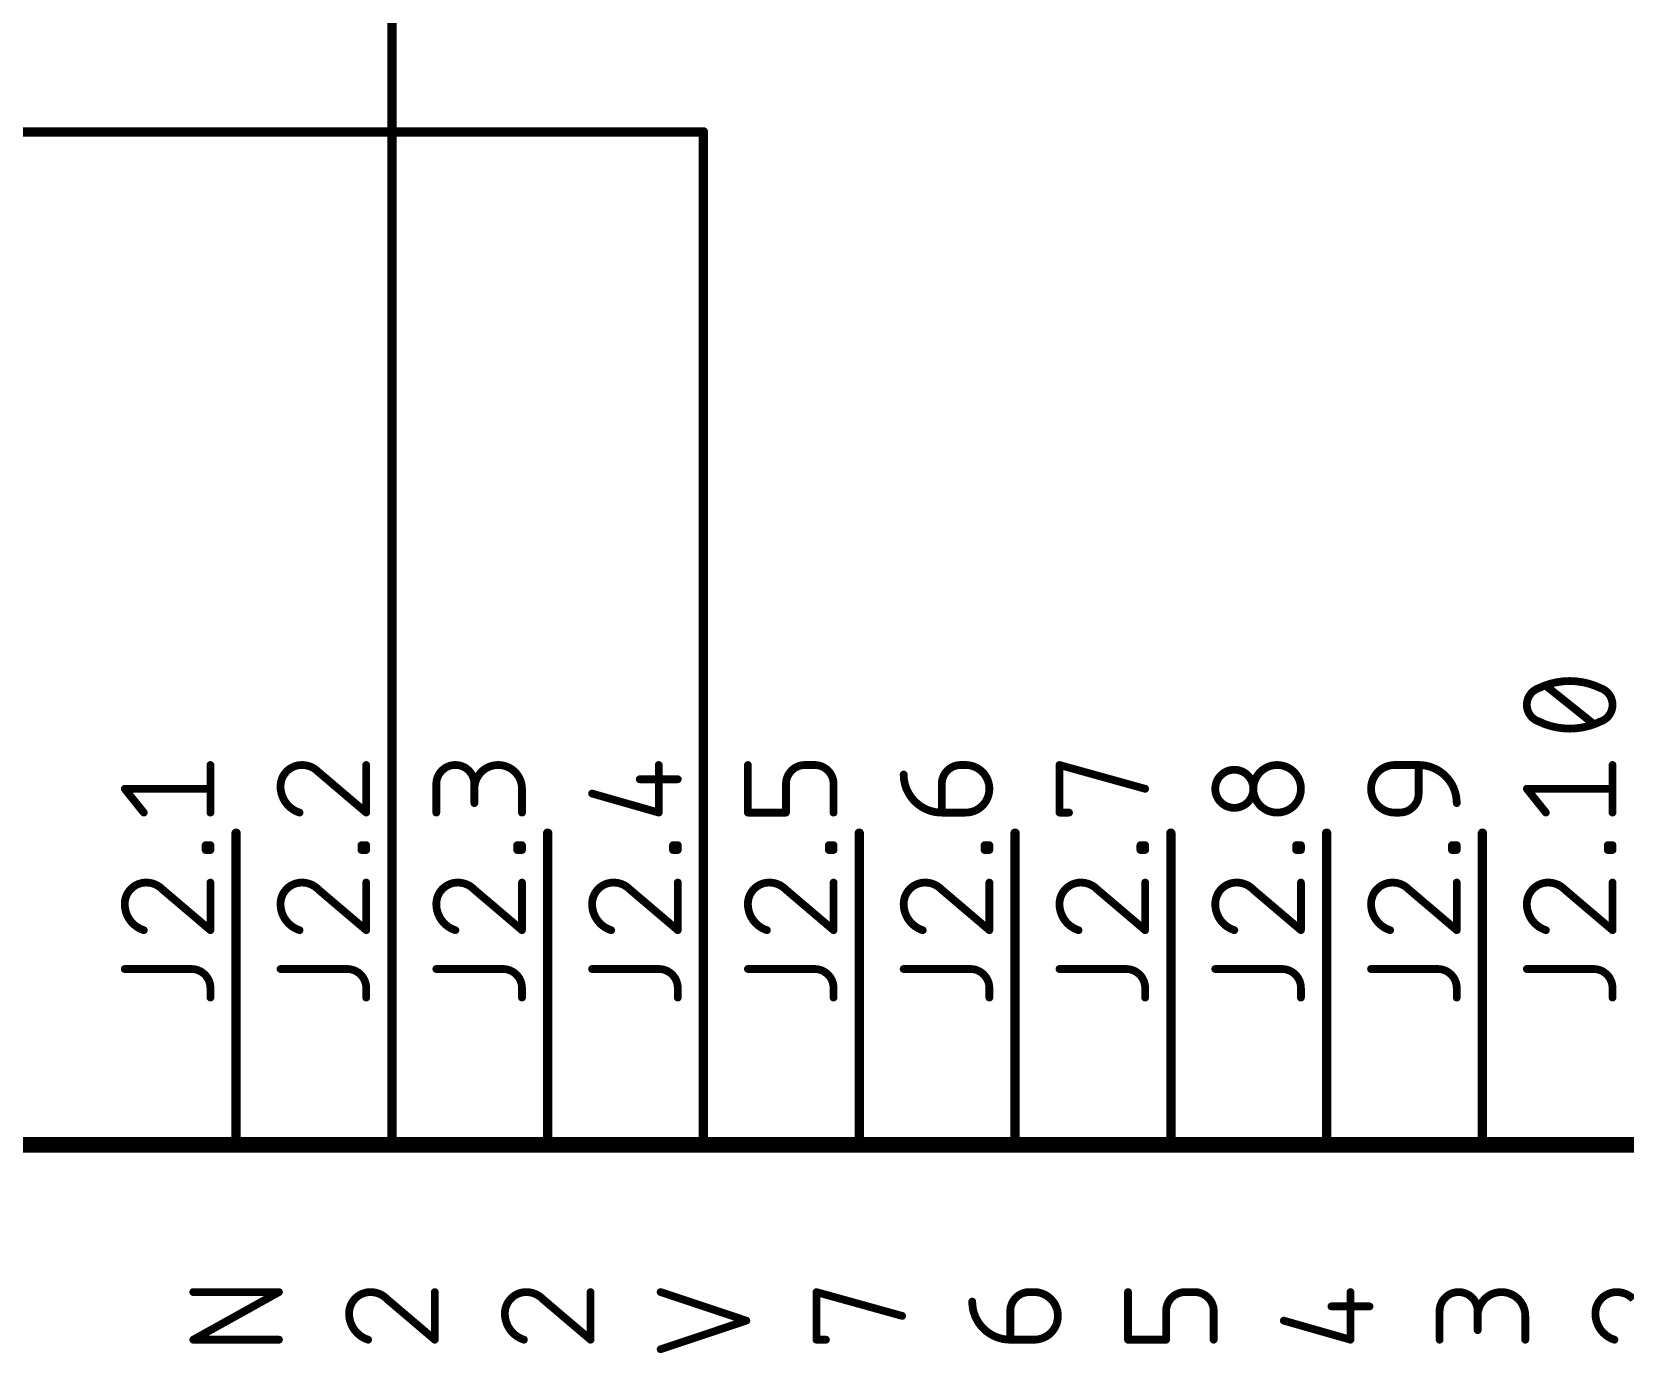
# Model space of a CAD drawing. Extents: x -165 to 95, y -26 to 154.
# Drawn here: x -137.95 to -111.97, y 72.8 to 94.34 of the extents above; entities that cross this region are included whole.
import ezdxf

# ---------------------------------------------------------------- set-up
doc = ezdxf.new("R2010")
doc.units = 0
for name, color, linetype in [('91', 94, 'CONTINUOUS'), ('94', 14, 'CONTINUOUS'), ('95', 250, 'CONTINUOUS')]:
    doc.layers.add(name, color=color, linetype=linetype)

msp = doc.modelspace()

# ---------------------------------------------------------------- linework, layer by layer
at = {"layer": '91', "const_width": 0.1524}
for points in [[(-132.08, 116.84), (-132.08, 81.28)], [(-139.7, 92.71), (-127, 92.71)], [(-127, 92.71), (-127, 81.28)]]:
    msp.add_lwpolyline(points, dxfattribs=at)
at = {"layer": '91', "const_width": 0.0762}
for points in [[(-126.9619, 92.71, 1), (-127.0381, 92.71)], [(-127, 92.6719, 1), (-127, 92.7481)], [(-132.1181, 81.28, 1), (-132.0419, 81.28)], [(-127.0381, 81.28, 1), (-126.9619, 81.28)]]:
    msp.add_lwpolyline(points, format="xyb", dxfattribs=at)
at = {"layer": '94'}
for points, const_width in [([(-134.62, 81.28), (-134.62, 76.2)], 0.1524), ([(-132.08, 81.28), (-132.08, 76.2)], 0.1524), ([(-129.54, 81.28), (-129.54, 76.2)], 0.1524), ([(-127, 81.28), (-127, 76.2)], 0.1524), ([(-124.46, 81.28), (-124.46, 76.2)], 0.1524), ([(-121.92, 81.28), (-121.92, 76.2)], 0.1524), ([(-119.38, 81.28), (-119.38, 76.2)], 0.1524), ([(-116.84, 81.28), (-116.84, 76.2)], 0.1524), ([(-114.3, 81.28), (-114.3, 76.2)], 0.1524), ([(-144.78, 76.2), (-86.36, 76.2)], 0.254)]:
    msp.add_lwpolyline(points, dxfattribs=dict(at, const_width=const_width))
at = {"layer": '94', "const_width": 0.0762}
for points in [[(-134.5819, 81.28, 1), (-134.6581, 81.28)], [(-132.0419, 81.28, 1), (-132.1181, 81.28)], [(-129.5019, 81.28, 1), (-129.5781, 81.28)], [(-126.9619, 81.28, 1), (-127.0381, 81.28)], [(-124.4219, 81.28, 1), (-124.4981, 81.28)], [(-121.8819, 81.28, 1), (-121.9581, 81.28)], [(-119.3419, 81.28, 1), (-119.4181, 81.28)], [(-116.8019, 81.28, 1), (-116.8781, 81.28)], [(-114.2619, 81.28, 1), (-114.3381, 81.28)], [(-134.6581, 76.2, 1), (-134.5819, 76.2)], [(-132.1181, 76.2, 1), (-132.0419, 76.2)], [(-129.5781, 76.2, 1), (-129.5019, 76.2)], [(-127.0381, 76.2, 1), (-126.9619, 76.2)], [(-124.4981, 76.2, 1), (-124.4219, 76.2)], [(-121.9581, 76.2, 1), (-121.8819, 76.2)], [(-119.4181, 76.2, 1), (-119.3419, 76.2)], [(-116.8781, 76.2, 1), (-116.8019, 76.2)], [(-114.3381, 76.2, 1), (-114.2619, 76.2)]]:
    msp.add_lwpolyline(points, format="xyb", dxfattribs=at)
at = {"layer": '95'}
for points, const_width in [([(-113.3821, 83.6437, 0.3205), (-113.5761, 83.372)], 0.127), ([(-112.8776, 83.7601, 0.1139), (-113.3821, 83.6437)], 0.127), ([(-113.396, 83.6722, 1), (-113.3682, 83.6151)], 0.0635), ([(-113.3718, 83.6137, 1), (-113.3924, 83.6737)], 0.0635), ([(-113.2458, 83.7073, 1), (-113.2855, 83.6577)], 0.0635), ([(-112.8776, 83.7919, 1), (-112.8776, 83.7284)], 0.0635), ([(-112.3731, 83.6437, 0.1139), (-112.8776, 83.7601)], 0.127), ([(-112.8776, 83.7284, 1), (-112.8776, 83.7918)], 0.0635), ([(-112.1791, 83.372, 0.3205), (-112.3731, 83.6437)], 0.127), ([(-112.3628, 83.6737, 1), (-112.3834, 83.6137)], 0.0635), ([(-112.387, 83.6151, 1), (-112.3592, 83.6722)], 0.0635), ([(-113.5761, 83.372, 0.3205), (-113.3821, 83.1004)], 0.127), ([(-113.5444, 83.372, 1), (-113.6078, 83.372)], 0.0635), ([(-113.6078, 83.372, 1), (-113.5444, 83.372)], 0.0635), ([(-112.3731, 83.1004, 0.3205), (-112.1791, 83.372)], 0.127), ([(-112.1474, 83.372, 1), (-112.2108, 83.372)], 0.0635), ([(-112.2108, 83.372, 1), (-112.1474, 83.372)], 0.0635), ([(-113.3821, 83.1004, 0.1139), (-112.8776, 82.984)], 0.127), ([(-113.3682, 83.1289, 1), (-113.396, 83.0719)], 0.0635), ([(-113.3924, 83.0704, 1), (-113.3718, 83.1304)], 0.0635), ([(-112.8776, 82.984, 0.1139), (-112.3731, 83.1004)], 0.127), ([(-112.3834, 83.1304, 1), (-112.3628, 83.0704)], 0.0635), ([(-112.3592, 83.0719, 1), (-112.387, 83.1289)], 0.0635), ([(-112.8776, 83.0157, 1), (-112.8776, 82.9522)], 0.0635), ([(-112.8776, 82.9522, 1), (-112.8776, 83.0157)], 0.0635), ([(-112.5094, 83.0368, 1), (-112.4697, 83.0864)], 0.0635), ([(-135.0074, 82.3912, 1), (-135.0709, 82.3912)], 0.0635), ([(-133.5469, 82.3912, 0.4142), (-133.8961, 82.042)], 0.127), ([(-133.5468, 82.423, 1), (-133.5469, 82.3595)], 0.0635), ([(-133.2752, 82.2748, 0.2053), (-133.5469, 82.3912)], 0.127), ([(-133.5469, 82.3595, 1), (-133.5469, 82.423)], 0.0635), ([(-132.4674, 82.3912, 1), (-132.5308, 82.3912)], 0.0635), ([(-130.7352, 82.0808, 1), (-131.3561, 82.0808)], 0.127), ([(-129.9591, 82.0032, 1), (-130.7352, 82.0032)], 0.127), ([(-127.6978, 82.3912, 1), (-127.7613, 82.3912)], 0.0635), ([(-126.2443, 82.3912, 1), (-126.3079, 82.3912)], 0.0635), ([(-125.3448, 82.3912, 0.4142), (-125.6552, 82.0808)], 0.127), ([(-125.3448, 82.423, 1), (-125.3448, 82.3595)], 0.0635), ([(-125.3448, 82.3595, 1), (-125.3448, 82.423)], 0.0635), ([(-125.1895, 82.423, 1), (-125.1895, 82.3595)], 0.0635), ([(-124.8791, 82.0808, 0.4142), (-125.1895, 82.3912)], 0.127), ([(-125.1895, 82.3595, 1), (-125.1895, 82.423)], 0.0635), ([(-122.8048, 82.3912, 0.4142), (-123.1152, 82.0808)], 0.127), ([(-122.8048, 82.423, 1), (-122.8048, 82.3595)], 0.0635), ([(-122.8048, 82.3595, 1), (-122.8048, 82.423)], 0.0635), ([(-122.7272, 82.423, 1), (-122.7272, 82.3595)], 0.0635), ([(-122.7272, 81.6151, 1), (-122.7272, 82.3912)], 0.127), ([(-122.7272, 82.3595, 1), (-122.7272, 82.423)], 0.0635), ([(-121.1643, 82.3912, 1), (-121.2279, 82.3912)], 0.0635), ([(-121.1876, 82.4218, 1), (-121.2046, 82.3607)], 0.0635), ([(-118.3457, 82.3136, 1), (-118.3457, 81.6927)], 0.127), ([(-118.3457, 82.3454, 1), (-118.3457, 82.2819)], 0.0635), ([(-118.3457, 81.6927, 1), (-118.3457, 82.3136)], 0.127), ([(-118.3457, 82.2819, 1), (-118.3457, 82.3454)], 0.0635), ([(-117.6472, 82.3912, 1), (-117.6472, 81.6151)], 0.127), ([(-117.6472, 82.423, 1), (-117.6472, 82.3595)], 0.0635), ([(-117.6472, 81.6151, 1), (-117.6472, 82.3912)], 0.127), ([(-117.6472, 82.3595, 1), (-117.6472, 82.423)], 0.0635), ([(-115.728, 82.3912, 1), (-115.728, 81.6151)], 0.127), ([(-115.728, 82.423, 1), (-115.728, 82.3595)], 0.0635), ([(-115.728, 82.3595, 1), (-115.728, 82.423)], 0.0635), ([(-115.34, 82.423, 1), (-115.34, 82.3595)], 0.0635), ([(-115.3082, 82.3912, 1), (-115.3717, 82.3912)], 0.0635), ([(-114.7191, 81.7704, 0.4142), (-115.34, 82.3912)], 0.127), ([(-115.34, 82.3595, 1), (-115.34, 82.423)], 0.0635), ([(-112.1474, 82.3912, 1), (-112.2109, 82.3912)], 0.0635), ([(-133.8961, 82.042, 0.3252), (-133.5857, 81.6151)], 0.127), ([(-133.8644, 82.042, 1), (-133.9278, 82.042)], 0.0635), ([(-133.2546, 82.299, 1), (-133.2958, 82.2506)], 0.0635), ([(-133.2982, 82.2529, 1), (-133.2522, 82.2967)], 0.0635), ([(-131.3244, 82.0808, 1), (-131.3878, 82.0808)], 0.0635), ([(-131.3878, 82.0808, 1), (-131.3244, 82.0808)], 0.0635), ([(-130.7035, 82.0808, 1), (-130.767, 82.0808)], 0.0635), ([(-130.767, 82.0808, 1), (-130.7035, 82.0808)], 0.0635), ([(-128.04, 82.1902, 1), (-128.04, 82.1267)], 0.0635), ([(-127.4191, 82.1267, 1), (-127.4191, 82.1902)], 0.0635), ([(-125.6235, 82.0808, 1), (-125.687, 82.0808)], 0.0635), ([(-125.687, 82.0808, 1), (-125.6235, 82.0808)], 0.0635), ([(-124.8474, 82.0808, 1), (-124.9109, 82.0808)], 0.0635), ([(-124.9109, 82.0808, 1), (-124.8474, 82.0808)], 0.0635), ([(-123.7361, 82.236, 0.4142), (-123.1152, 81.6151)], 0.127), ([(-123.7043, 82.236, 1), (-123.7678, 82.236)], 0.0635), ([(-123.0835, 82.0808, 1), (-123.147, 82.0808)], 0.0635), ([(-123.147, 82.0808, 1), (-123.0835, 82.0808)], 0.0635), ([(-136.4113, 82.023, 1), (-136.4609, 81.9834)], 0.0635), ([(-136.4361, 82.0349, 1), (-136.4361, 81.9714)], 0.0635), ([(-135.0391, 81.9714, 1), (-135.0391, 82.0349)], 0.0635), ([(-133.9279, 82.042, 1), (-133.8644, 82.042)], 0.0635), ([(-130.767, 82.0032, 1), (-130.7035, 82.0032)], 0.0635), ([(-129.9274, 82.0032, 1), (-129.9908, 82.0032)], 0.0635), ([(-129.9908, 82.0032, 1), (-129.9274, 82.0032)], 0.0635), ([(-128.8074, 81.9561, 1), (-128.8248, 81.8951)], 0.0635), ([(-119.8076, 81.9726, 1), (-119.7906, 82.0338)], 0.0635), ([(-115.6504, 81.6151, 0.4142), (-115.34, 81.9256)], 0.127), ([(-115.3082, 81.9256, 1), (-115.3717, 81.9256)], 0.0635), ([(-115.3717, 81.9256, 1), (-115.3082, 81.9256)], 0.0635), ([(-113.5513, 82.023, 1), (-113.6009, 81.9834)], 0.0635), ([(-113.5761, 82.0349, 1), (-113.5761, 81.9714)], 0.0635), ([(-112.1791, 81.9714, 1), (-112.1791, 82.0349)], 0.0635), ([(-136.1504, 81.5953, 1), (-136.1009, 81.635)], 0.0635), ([(-135.0709, 81.6151, 1), (-135.0074, 81.6151)], 0.0635), ([(-133.5954, 81.5849, 1), (-133.5759, 81.6453)], 0.0635), ([(-132.5308, 81.6151, 1), (-132.4674, 81.6151)], 0.0635), ([(-132.5197, 81.5909, 1), (-132.4785, 81.6393)], 0.0635), ([(-131.3878, 81.6151, 1), (-131.3244, 81.6151)], 0.0635), ([(-130.767, 81.7704, 1), (-130.7035, 81.7704)], 0.0635), ([(-129.9908, 81.6151, 1), (-129.9274, 81.6151)], 0.0635), ([(-127.7613, 81.6151, 1), (-127.6978, 81.6151)], 0.0635), ([(-127.7383, 81.5846, 1), (-127.7208, 81.6457)], 0.0635), ([(-126.3079, 81.6151, 1), (-126.2443, 81.6151)], 0.0635), ([(-126.2761, 81.6469, 1), (-126.2761, 81.5834)], 0.0635), ([(-125.687, 81.6151, 1), (-125.6235, 81.6151)], 0.0635), ([(-125.6552, 81.5834, 1), (-125.6552, 81.6469)], 0.0635), ([(-124.9109, 81.6151, 1), (-124.8474, 81.6151)], 0.0635), ([(-123.147, 81.6151, 1), (-123.0835, 81.6151)], 0.0635), ([(-123.1152, 81.6469, 1), (-123.1152, 81.5834)], 0.0635), ([(-123.1152, 81.5834, 1), (-123.1152, 81.6469)], 0.0635), ([(-122.7272, 81.6469, 1), (-122.7272, 81.5834)], 0.0635), ([(-122.7272, 81.5834, 1), (-122.7272, 81.6469)], 0.0635), ([(-121.2279, 81.6151, 1), (-121.1643, 81.6151)], 0.0635), ([(-121.1961, 81.6469, 1), (-121.1961, 81.5834)], 0.0635), ([(-121.0409, 81.5834, 1), (-121.0409, 81.6469)], 0.0635), ([(-118.3457, 81.7245, 1), (-118.3457, 81.661)], 0.0635), ([(-118.3457, 81.661, 1), (-118.3457, 81.7245)], 0.0635), ([(-117.6472, 81.6469, 1), (-117.6472, 81.5834)], 0.0635), ([(-117.6472, 81.5834, 1), (-117.6472, 81.6469)], 0.0635), ([(-115.728, 81.6469, 1), (-115.728, 81.5834)], 0.0635), ([(-115.728, 81.5834, 1), (-115.728, 81.6469)], 0.0635), ([(-115.6504, 81.6469, 1), (-115.6504, 81.5834)], 0.0635), ([(-115.6504, 81.5834, 1), (-115.6504, 81.6469)], 0.0635), ([(-114.7509, 81.7704, 1), (-114.6874, 81.7704)], 0.0635), ([(-113.2904, 81.5953, 1), (-113.2409, 81.635)], 0.0635), ([(-112.2109, 81.6151, 1), (-112.1474, 81.6151)], 0.0635), ([(-135.085, 81.0838, 1), (-135.1485, 81.0838)], 0.0635), ([(-135.1167, 81.1156, 1), (-135.1167, 81.0521)], 0.0635), ([(-135.1167, 81.0379, 1), (-135.1167, 80.9744)], 0.0635), ([(-135.0074, 81.0838, 1), (-135.0709, 81.0838)], 0.0635), ([(-135.0391, 81.0521, 1), (-135.0391, 81.1156)], 0.0635), ([(-135.0391, 80.9744, 1), (-135.0391, 81.0379)], 0.0635), ([(-132.5767, 81.1156, 1), (-132.5767, 81.0521)], 0.0635), ([(-132.545, 81.0838, 1), (-132.6085, 81.0838)], 0.0635), ([(-132.5767, 81.0379, 1), (-132.5767, 80.9744)], 0.0635), ([(-132.4674, 81.0838, 1), (-132.5308, 81.0838)], 0.0635), ([(-132.4991, 81.0521, 1), (-132.4991, 81.1156)], 0.0635), ([(-132.4991, 80.9744, 1), (-132.4991, 81.0379)], 0.0635), ([(-130.0367, 81.1156, 1), (-130.0367, 81.0521)], 0.0635), ([(-130.005, 81.0838, 1), (-130.0685, 81.0838)], 0.0635), ([(-130.0367, 81.0379, 1), (-130.0367, 80.9744)], 0.0635), ([(-129.9274, 81.0838, 1), (-129.9908, 81.0838)], 0.0635), ([(-129.9591, 81.0521, 1), (-129.9591, 81.1156)], 0.0635), ([(-129.9591, 80.9744, 1), (-129.9591, 81.0379)], 0.0635), ([(-127.4967, 81.1156, 1), (-127.4967, 81.0521)], 0.0635), ([(-127.465, 81.0838, 1), (-127.5285, 81.0838)], 0.0635), ([(-127.4967, 81.0379, 1), (-127.4967, 80.9744)], 0.0635), ([(-127.3873, 81.0838, 1), (-127.4509, 81.0838)], 0.0635), ([(-127.4191, 81.0521, 1), (-127.4191, 81.1156)], 0.0635), ([(-127.4191, 80.9744, 1), (-127.4191, 81.0379)], 0.0635), ([(-124.925, 81.0838, 1), (-124.9885, 81.0838)], 0.0635), ([(-124.9567, 81.1156, 1), (-124.9567, 81.0521)], 0.0635), ([(-124.9567, 81.0379, 1), (-124.9567, 80.9744)], 0.0635), ([(-124.8474, 81.0838, 1), (-124.9109, 81.0838)], 0.0635), ([(-124.8791, 81.0521, 1), (-124.8791, 81.1156)], 0.0635), ([(-124.8791, 80.9744, 1), (-124.8791, 81.0379)], 0.0635), ([(-122.4167, 81.1156, 1), (-122.4167, 81.0521)], 0.0635), ([(-122.385, 81.0838, 1), (-122.4485, 81.0838)], 0.0635), ([(-122.4167, 81.0379, 1), (-122.4167, 80.9744)], 0.0635), ([(-122.3073, 81.0838, 1), (-122.3709, 81.0838)], 0.0635), ([(-122.3391, 81.0521, 1), (-122.3391, 81.1156)], 0.0635), ([(-122.3391, 80.9744, 1), (-122.3391, 81.0379)], 0.0635), ([(-119.845, 81.0838, 1), (-119.9085, 81.0838)], 0.0635), ([(-119.8767, 81.1156, 1), (-119.8767, 81.0521)], 0.0635), ([(-119.8767, 81.0379, 1), (-119.8767, 80.9744)], 0.0635), ([(-119.7674, 81.0838, 1), (-119.8309, 81.0838)], 0.0635), ([(-119.7991, 81.0521, 1), (-119.7991, 81.1156)], 0.0635), ([(-119.7991, 80.9744, 1), (-119.7991, 81.0379)], 0.0635), ([(-117.3367, 81.1156, 1), (-117.3367, 81.0521)], 0.0635), ([(-117.305, 81.0838, 1), (-117.3685, 81.0838)], 0.0635), ([(-117.3367, 81.0379, 1), (-117.3367, 80.9744)], 0.0635), ([(-117.2274, 81.0838, 1), (-117.2909, 81.0838)], 0.0635), ([(-117.2591, 81.0521, 1), (-117.2591, 81.1156)], 0.0635), ([(-117.2591, 80.9744, 1), (-117.2591, 81.0379)], 0.0635), ([(-114.765, 81.0838, 1), (-114.8285, 81.0838)], 0.0635), ([(-114.7967, 81.1156, 1), (-114.7967, 81.0521)], 0.0635), ([(-114.7967, 81.0379, 1), (-114.7967, 80.9744)], 0.0635), ([(-114.6874, 81.0838, 1), (-114.7509, 81.0838)], 0.0635), ([(-114.7191, 81.0521, 1), (-114.7191, 81.1156)], 0.0635), ([(-114.7191, 80.9744, 1), (-114.7191, 81.0379)], 0.0635), ([(-112.225, 81.0838, 1), (-112.2885, 81.0838)], 0.0635), ([(-112.2567, 81.1156, 1), (-112.2567, 81.0521)], 0.0635), ([(-112.2567, 81.0379, 1), (-112.2567, 80.9744)], 0.0635), ([(-112.1474, 81.0838, 1), (-112.2109, 81.0838)], 0.0635), ([(-112.1791, 81.0521, 1), (-112.1791, 81.1156)], 0.0635), ([(-112.1791, 80.9744, 1), (-112.1791, 81.0379)], 0.0635), ([(-135.1485, 81.0062, 1), (-135.085, 81.0062)], 0.0635), ([(-135.0709, 81.0062, 1), (-135.0074, 81.0062)], 0.0635), ([(-132.6085, 81.0062, 1), (-132.545, 81.0062)], 0.0635), ([(-132.5308, 81.0062, 1), (-132.4674, 81.0062)], 0.0635), ([(-130.0685, 81.0062, 1), (-130.005, 81.0062)], 0.0635), ([(-129.9908, 81.0062, 1), (-129.9274, 81.0062)], 0.0635), ([(-127.5285, 81.0062, 1), (-127.465, 81.0062)], 0.0635), ([(-127.4509, 81.0062, 1), (-127.3873, 81.0062)], 0.0635), ([(-124.9885, 81.0062, 1), (-124.925, 81.0062)], 0.0635), ([(-124.9109, 81.0062, 1), (-124.8474, 81.0062)], 0.0635), ([(-122.4485, 81.0062, 1), (-122.385, 81.0062)], 0.0635), ([(-122.3709, 81.0062, 1), (-122.3073, 81.0062)], 0.0635), ([(-119.9085, 81.0062, 1), (-119.845, 81.0062)], 0.0635), ([(-119.8309, 81.0062, 1), (-119.7674, 81.0062)], 0.0635), ([(-117.3685, 81.0062, 1), (-117.305, 81.0062)], 0.0635), ([(-117.2909, 81.0062, 1), (-117.2274, 81.0062)], 0.0635), ([(-114.8285, 81.0062, 1), (-114.765, 81.0062)], 0.0635), ([(-114.7509, 81.0062, 1), (-114.6874, 81.0062)], 0.0635), ([(-112.2885, 81.0062, 1), (-112.225, 81.0062)], 0.0635), ([(-112.2109, 81.0062, 1), (-112.1474, 81.0062)], 0.0635), ([(-136.0868, 80.4749, 0.4142), (-136.4361, 80.1256)], 0.127), ([(-136.0868, 80.5066, 1), (-136.0869, 80.4431)], 0.0635), ([(-135.8152, 80.3584, 0.2053), (-136.0868, 80.4749)], 0.127), ([(-136.0868, 80.4431, 1), (-136.0868, 80.5066)], 0.0635), ([(-135.0074, 80.4749, 1), (-135.0709, 80.4749)], 0.0635), ([(-133.5469, 80.4749, 0.4142), (-133.8961, 80.1256)], 0.127), ([(-133.2752, 80.3584, 0.2053), (-133.5469, 80.4749)], 0.127), ([(-133.5468, 80.5066, 1), (-133.5469, 80.4431)], 0.0635), ([(-133.5469, 80.4431, 1), (-133.5469, 80.5066)], 0.0635), ([(-132.4674, 80.4749, 1), (-132.5308, 80.4749)], 0.0635), ([(-131.0069, 80.4749, 0.4142), (-131.3561, 80.1256)], 0.127), ([(-130.7352, 80.3584, 0.2053), (-131.0069, 80.4749)], 0.127), ([(-131.0068, 80.5066, 1), (-131.0069, 80.4431)], 0.0635), ([(-131.0069, 80.4431, 1), (-131.0069, 80.5066)], 0.0635), ([(-129.9274, 80.4749, 1), (-129.9908, 80.4749)], 0.0635), ([(-128.4668, 80.4749, 0.4142), (-128.8161, 80.1256)], 0.127), ([(-128.4668, 80.5066, 1), (-128.4669, 80.4431)], 0.0635), ([(-128.1952, 80.3584, 0.2053), (-128.4668, 80.4749)], 0.127), ([(-128.4668, 80.4431, 1), (-128.4668, 80.5066)], 0.0635), ([(-127.3873, 80.4749, 1), (-127.4509, 80.4749)], 0.0635), ([(-125.9269, 80.4749, 0.4142), (-126.2761, 80.1256)], 0.127), ([(-125.6552, 80.3584, 0.2053), (-125.9269, 80.4749)], 0.127), ([(-125.9268, 80.5066, 1), (-125.9269, 80.4431)], 0.0635), ([(-125.9269, 80.4431, 1), (-125.9269, 80.5066)], 0.0635), ([(-124.8474, 80.4749, 1), (-124.9109, 80.4749)], 0.0635), ([(-123.3869, 80.4749, 0.4142), (-123.7361, 80.1256)], 0.127), ([(-123.1152, 80.3584, 0.2053), (-123.3869, 80.4749)], 0.127), ([(-123.3868, 80.5066, 1), (-123.3869, 80.4431)], 0.0635), ([(-123.3869, 80.4431, 1), (-123.3869, 80.5066)], 0.0635), ([(-122.3073, 80.4749, 1), (-122.3709, 80.4749)], 0.0635), ([(-120.8469, 80.4749, 0.4142), (-121.1961, 80.1256)], 0.127), ([(-120.5752, 80.3584, 0.2053), (-120.8469, 80.4749)], 0.127), ([(-120.8468, 80.5066, 1), (-120.8469, 80.4431)], 0.0635), ([(-120.8469, 80.4431, 1), (-120.8469, 80.5066)], 0.0635), ([(-119.7674, 80.4749, 1), (-119.8309, 80.4749)], 0.0635), ([(-118.3069, 80.4749, 0.4142), (-118.6561, 80.1256)], 0.127), ([(-118.0352, 80.3584, 0.2053), (-118.3069, 80.4749)], 0.127), ([(-118.3068, 80.5066, 1), (-118.3069, 80.4431)], 0.0635), ([(-118.3069, 80.4431, 1), (-118.3069, 80.5066)], 0.0635), ([(-117.2274, 80.4749, 1), (-117.2909, 80.4749)], 0.0635), ([(-115.7669, 80.4749, 0.4142), (-116.1161, 80.1256)], 0.127), ([(-115.4952, 80.3584, 0.2053), (-115.7669, 80.4749)], 0.127), ([(-115.7668, 80.5066, 1), (-115.7669, 80.4431)], 0.0635), ([(-115.7669, 80.4431, 1), (-115.7669, 80.5066)], 0.0635), ([(-114.6874, 80.4749, 1), (-114.7509, 80.4749)], 0.0635), ([(-113.2268, 80.4749, 0.4142), (-113.5761, 80.1256)], 0.127), ([(-113.2268, 80.5066, 1), (-113.2269, 80.4431)], 0.0635), ([(-112.9552, 80.3584, 0.2053), (-113.2268, 80.4749)], 0.127), ([(-113.2268, 80.4431, 1), (-113.2268, 80.5066)], 0.0635), ([(-112.1474, 80.4749, 1), (-112.2109, 80.4749)], 0.0635), ([(-135.7946, 80.3826, 1), (-135.8358, 80.3342)], 0.0635), ([(-135.8382, 80.3365, 1), (-135.7922, 80.3803)], 0.0635), ([(-133.2546, 80.3826, 1), (-133.2958, 80.3342)], 0.0635), ([(-133.2982, 80.3365, 1), (-133.2522, 80.3803)], 0.0635), ([(-130.7146, 80.3826, 1), (-130.7558, 80.3342)], 0.0635), ([(-130.7582, 80.3365, 1), (-130.7122, 80.3803)], 0.0635), ([(-128.1746, 80.3826, 1), (-128.2158, 80.3342)], 0.0635), ([(-128.2182, 80.3365, 1), (-128.1722, 80.3803)], 0.0635), ([(-125.6346, 80.3826, 1), (-125.6758, 80.3342)], 0.0635), ([(-125.6782, 80.3365, 1), (-125.6322, 80.3803)], 0.0635), ([(-123.0946, 80.3826, 1), (-123.1358, 80.3342)], 0.0635), ([(-123.1382, 80.3365, 1), (-123.0922, 80.3803)], 0.0635), ([(-120.5546, 80.3826, 1), (-120.5958, 80.3342)], 0.0635), ([(-120.5982, 80.3365, 1), (-120.5522, 80.3803)], 0.0635), ([(-118.0146, 80.3826, 1), (-118.0558, 80.3342)], 0.0635), ([(-118.0582, 80.3365, 1), (-118.0122, 80.3803)], 0.0635), ([(-115.4746, 80.3826, 1), (-115.5158, 80.3342)], 0.0635), ([(-115.5182, 80.3365, 1), (-115.4722, 80.3803)], 0.0635), ([(-112.9346, 80.3826, 1), (-112.9758, 80.3342)], 0.0635), ([(-112.9782, 80.3365, 1), (-112.9322, 80.3803)], 0.0635), ([(-136.4361, 80.1256, 0.3252), (-136.1257, 79.6987)], 0.127), ([(-136.4044, 80.1256, 1), (-136.4678, 80.1256)], 0.0635), ([(-136.4678, 80.1256, 1), (-136.4044, 80.1256)], 0.0635), ([(-133.8961, 80.1256, 0.3252), (-133.5857, 79.6987)], 0.127), ([(-133.9279, 80.1256, 1), (-133.8644, 80.1256)], 0.0635), ([(-133.8644, 80.1256, 1), (-133.9278, 80.1256)], 0.0635), ([(-131.3561, 80.1256, 0.3252), (-131.0457, 79.6987)], 0.127), ([(-131.3244, 80.1256, 1), (-131.3878, 80.1256)], 0.0635), ([(-131.3878, 80.1256, 1), (-131.3244, 80.1256)], 0.0635), ([(-128.8161, 80.1256, 0.3252), (-128.5057, 79.6987)], 0.127), ([(-128.7844, 80.1256, 1), (-128.8478, 80.1256)], 0.0635), ([(-128.8478, 80.1256, 1), (-128.7844, 80.1256)], 0.0635), ([(-126.3079, 80.1256, 1), (-126.2443, 80.1256)], 0.0635), ([(-126.2761, 80.1256, 0.3252), (-125.9657, 79.6987)], 0.127), ([(-126.2444, 80.1256, 1), (-126.3078, 80.1256)], 0.0635), ([(-123.7361, 80.1256, 0.3252), (-123.4257, 79.6987)], 0.127), ([(-123.7679, 80.1256, 1), (-123.7044, 80.1256)], 0.0635), ([(-123.7044, 80.1256, 1), (-123.7678, 80.1256)], 0.0635), ([(-121.2279, 80.1256, 1), (-121.1643, 80.1256)], 0.0635), ([(-121.1961, 80.1256, 0.3252), (-120.8857, 79.6987)], 0.127), ([(-121.1644, 80.1256, 1), (-121.2278, 80.1256)], 0.0635), ([(-118.6879, 80.1256, 1), (-118.6244, 80.1256)], 0.0635), ([(-118.6561, 80.1256, 0.3252), (-118.3457, 79.6987)], 0.127), ([(-118.6244, 80.1256, 1), (-118.6878, 80.1256)], 0.0635), ([(-116.1479, 80.1256, 1), (-116.0844, 80.1256)], 0.0635), ([(-116.1161, 80.1256, 0.3252), (-115.8057, 79.6987)], 0.127), ([(-116.0844, 80.1256, 1), (-116.1478, 80.1256)], 0.0635), ([(-113.6079, 80.1256, 1), (-113.5444, 80.1256)], 0.0635), ([(-113.5761, 80.1256, 0.3252), (-113.2657, 79.6987)], 0.127), ([(-113.5444, 80.1256, 1), (-113.6078, 80.1256)], 0.0635), ([(-136.1354, 79.6685, 1), (-136.1159, 79.7289)], 0.0635), ([(-135.0597, 79.6746, 1), (-135.0185, 79.7229)], 0.0635), ([(-133.5954, 79.6685, 1), (-133.5759, 79.7289)], 0.0635), ([(-132.5197, 79.6746, 1), (-132.4785, 79.7229)], 0.0635), ([(-131.0554, 79.6685, 1), (-131.0359, 79.7289)], 0.0635), ([(-129.9797, 79.6746, 1), (-129.9385, 79.7229)], 0.0635), ([(-128.5154, 79.6685, 1), (-128.4959, 79.7289)], 0.0635), ([(-127.4397, 79.6746, 1), (-127.3985, 79.7229)], 0.0635), ([(-125.9754, 79.6685, 1), (-125.9559, 79.7289)], 0.0635), ([(-124.8997, 79.6746, 1), (-124.8585, 79.7229)], 0.0635), ([(-123.4354, 79.6685, 1), (-123.4159, 79.7289)], 0.0635), ([(-122.3597, 79.6746, 1), (-122.3185, 79.7229)], 0.0635), ([(-120.8954, 79.6685, 1), (-120.8759, 79.7289)], 0.0635), ([(-119.8197, 79.6746, 1), (-119.7785, 79.7229)], 0.0635), ([(-118.3554, 79.6685, 1), (-118.3359, 79.7289)], 0.0635), ([(-117.2797, 79.6746, 1), (-117.2385, 79.7229)], 0.0635), ([(-115.8154, 79.6685, 1), (-115.7959, 79.7289)], 0.0635), ([(-114.7397, 79.6746, 1), (-114.6985, 79.7229)], 0.0635), ([(-113.2754, 79.6685, 1), (-113.2559, 79.7289)], 0.0635), ([(-112.1997, 79.6746, 1), (-112.1585, 79.7229)], 0.0635), ([(-135.0709, 79.6987, 1), (-135.0074, 79.6987)], 0.0635), ([(-132.5308, 79.6987, 1), (-132.4674, 79.6987)], 0.0635), ([(-129.9908, 79.6987, 1), (-129.9274, 79.6987)], 0.0635), ([(-127.4509, 79.6987, 1), (-127.3873, 79.6987)], 0.0635), ([(-124.9109, 79.6987, 1), (-124.8474, 79.6987)], 0.0635), ([(-122.3709, 79.6987, 1), (-122.3073, 79.6987)], 0.0635), ([(-119.8309, 79.6987, 1), (-119.7674, 79.6987)], 0.0635), ([(-117.2909, 79.6987, 1), (-117.2274, 79.6987)], 0.0635), ([(-114.7509, 79.6987, 1), (-114.6874, 79.6987)], 0.0635), ([(-112.2109, 79.6987, 1), (-112.1474, 79.6987)], 0.0635), ([(-136.4361, 79.0977, 1), (-136.4361, 79.0342)], 0.0635), ([(-135.0391, 78.7555, 0.4142), (-135.3495, 79.066)], 0.127), ([(-135.3495, 79.0977, 1), (-135.3495, 79.0342)], 0.0635), ([(-135.3495, 79.0342, 1), (-135.3495, 79.0977)], 0.0635), ([(-133.8961, 79.0977, 1), (-133.8961, 79.0342)], 0.0635), ([(-132.4991, 78.7555, 0.4142), (-132.8095, 79.066)], 0.127), ([(-132.8095, 79.0977, 1), (-132.8095, 79.0342)], 0.0635), ([(-132.8095, 79.0342, 1), (-132.8095, 79.0977)], 0.0635), ([(-131.3561, 79.0977, 1), (-131.3561, 79.0342)], 0.0635), ([(-129.9591, 78.7555, 0.4142), (-130.2695, 79.066)], 0.127), ([(-130.2695, 79.0977, 1), (-130.2695, 79.0342)], 0.0635), ([(-130.2695, 79.0342, 1), (-130.2695, 79.0977)], 0.0635), ([(-128.8161, 79.0977, 1), (-128.8161, 79.0342)], 0.0635), ([(-127.4191, 78.7555, 0.4142), (-127.7295, 79.066)], 0.127), ([(-127.7295, 79.0977, 1), (-127.7295, 79.0342)], 0.0635), ([(-127.7295, 79.0342, 1), (-127.7295, 79.0977)], 0.0635), ([(-126.2761, 79.0977, 1), (-126.2761, 79.0342)], 0.0635), ([(-124.8791, 78.7555, 0.4142), (-125.1895, 79.066)], 0.127), ([(-125.1895, 79.0977, 1), (-125.1895, 79.0342)], 0.0635), ([(-125.1895, 79.0342, 1), (-125.1895, 79.0977)], 0.0635), ([(-123.7361, 79.0977, 1), (-123.7361, 79.0342)], 0.0635), ([(-122.3391, 78.7555, 0.4142), (-122.6495, 79.066)], 0.127), ([(-122.6495, 79.0977, 1), (-122.6495, 79.0342)], 0.0635), ([(-122.6495, 79.0342, 1), (-122.6495, 79.0977)], 0.0635), ([(-121.1961, 79.0977, 1), (-121.1961, 79.0342)], 0.0635), ([(-119.7991, 78.7555, 0.4142), (-120.1095, 79.066)], 0.127), ([(-120.1095, 79.0977, 1), (-120.1095, 79.0342)], 0.0635), ([(-120.1095, 79.0342, 1), (-120.1095, 79.0977)], 0.0635), ([(-118.6561, 79.0977, 1), (-118.6561, 79.0342)], 0.0635), ([(-117.2591, 78.7555, 0.4142), (-117.5695, 79.066)], 0.127), ([(-117.5695, 79.0977, 1), (-117.5695, 79.0342)], 0.0635), ([(-117.5695, 79.0342, 1), (-117.5695, 79.0977)], 0.0635), ([(-116.1161, 79.0977, 1), (-116.1161, 79.0342)], 0.0635), ([(-114.7191, 78.7555, 0.4142), (-115.0295, 79.066)], 0.127), ([(-115.0295, 79.0977, 1), (-115.0295, 79.0342)], 0.0635), ([(-115.0295, 79.0342, 1), (-115.0295, 79.0977)], 0.0635), ([(-113.5761, 79.0977, 1), (-113.5761, 79.0342)], 0.0635), ([(-112.1791, 78.7555, 0.4142), (-112.4895, 79.066)], 0.127), ([(-112.4895, 79.0977, 1), (-112.4895, 79.0342)], 0.0635), ([(-112.4895, 79.0342, 1), (-112.4895, 79.0977)], 0.0635), ([(-135.0074, 78.7555, 1), (-135.0709, 78.7555)], 0.0635), ([(-135.0709, 78.7555, 1), (-135.0074, 78.7555)], 0.0635), ([(-132.4674, 78.7555, 1), (-132.5308, 78.7555)], 0.0635), ([(-132.5308, 78.7555, 1), (-132.4674, 78.7555)], 0.0635), ([(-129.9274, 78.7555, 1), (-129.9908, 78.7555)], 0.0635), ([(-129.9908, 78.7555, 1), (-129.9274, 78.7555)], 0.0635), ([(-127.3873, 78.7555, 1), (-127.4509, 78.7555)], 0.0635), ([(-127.4509, 78.7555, 1), (-127.3873, 78.7555)], 0.0635), ([(-124.8474, 78.7555, 1), (-124.9109, 78.7555)], 0.0635), ([(-124.9109, 78.7555, 1), (-124.8474, 78.7555)], 0.0635), ([(-122.3073, 78.7555, 1), (-122.3709, 78.7555)], 0.0635), ([(-122.3709, 78.7555, 1), (-122.3073, 78.7555)], 0.0635), ([(-119.7674, 78.7555, 1), (-119.8309, 78.7555)], 0.0635), ([(-119.8309, 78.7555, 1), (-119.7674, 78.7555)], 0.0635), ([(-117.2274, 78.7555, 1), (-117.2909, 78.7555)], 0.0635), ([(-117.2909, 78.7555, 1), (-117.2274, 78.7555)], 0.0635), ([(-114.6874, 78.7555, 1), (-114.7509, 78.7555)], 0.0635), ([(-114.7509, 78.7555, 1), (-114.6874, 78.7555)], 0.0635), ([(-112.1474, 78.7555, 1), (-112.2109, 78.7555)], 0.0635), ([(-112.2109, 78.7555, 1), (-112.1474, 78.7555)], 0.0635), ([(-135.0709, 78.6003, 1), (-135.0074, 78.6003)], 0.0635), ([(-132.5308, 78.6003, 1), (-132.4674, 78.6003)], 0.0635), ([(-129.9908, 78.6003, 1), (-129.9274, 78.6003)], 0.0635), ([(-127.4509, 78.6003, 1), (-127.3873, 78.6003)], 0.0635), ([(-124.9109, 78.6003, 1), (-124.8474, 78.6003)], 0.0635), ([(-122.3709, 78.6003, 1), (-122.3073, 78.6003)], 0.0635), ([(-119.8309, 78.6003, 1), (-119.7674, 78.6003)], 0.0635), ([(-117.2909, 78.6003, 1), (-117.2274, 78.6003)], 0.0635), ([(-114.7509, 78.6003, 1), (-114.6874, 78.6003)], 0.0635), ([(-112.2109, 78.6003, 1), (-112.1474, 78.6003)], 0.0635), ([(-135.3185, 73.8315, 1), (-135.3185, 73.7679)], 0.0635), ([(-133.9061, 73.7719, 1), (-133.9369, 73.8275)], 0.0635), ([(-133.9215, 73.7679, 1), (-133.9215, 73.8315)], 0.0635), ([(-132.4292, 73.7997, 0.4142), (-132.7785, 73.4505)], 0.127), ([(-132.1576, 73.6833, 0.2053), (-132.4292, 73.7997)], 0.127), ([(-132.4292, 73.8314, 1), (-132.4293, 73.768)], 0.0635), ([(-132.4292, 73.7679, 1), (-132.4292, 73.8315)], 0.0635), ([(-131.3498, 73.7997, 1), (-131.4133, 73.7997)], 0.0635), ([(-129.8893, 73.7997, 0.4142), (-130.2385, 73.4505)], 0.127), ([(-129.6176, 73.6833, 0.2053), (-129.8893, 73.7997)], 0.127), ([(-129.8892, 73.8314, 1), (-129.8893, 73.768)], 0.0635), ([(-129.8893, 73.7679, 1), (-129.8893, 73.8315)], 0.0635), ([(-128.8098, 73.7997, 1), (-128.8732, 73.7997)], 0.0635), ([(-127.6885, 73.8298, 1), (-127.7085, 73.7696)], 0.0635), ([(-125.1268, 73.7997, 1), (-125.1903, 73.7997)], 0.0635), ([(-125.15, 73.8303, 1), (-125.167, 73.7691)], 0.0635), ([(-121.6872, 73.7997, 0.4142), (-121.9976, 73.4893)], 0.127), ([(-121.6872, 73.8315, 1), (-121.6872, 73.7679)], 0.0635), ([(-121.6872, 73.7679, 1), (-121.6872, 73.8315)], 0.0635), ([(-121.6096, 73.8315, 1), (-121.6096, 73.7679)], 0.0635), ([(-121.6096, 73.0236, 1), (-121.6096, 73.7997)], 0.127), ([(-121.6096, 73.7679, 1), (-121.6096, 73.8315)], 0.0635), ([(-120.0468, 73.7997, 1), (-120.1103, 73.7997)], 0.0635), ([(-119.1472, 73.7997, 0.4142), (-119.4576, 73.4893)], 0.127), ([(-119.1472, 73.8315, 1), (-119.1472, 73.7679)], 0.0635), ([(-119.1472, 73.7679, 1), (-119.1472, 73.8315)], 0.0635), ([(-118.9919, 73.8315, 1), (-118.9919, 73.7679)], 0.0635), ([(-118.6815, 73.4893, 0.4142), (-118.9919, 73.7997)], 0.127), ([(-118.9919, 73.7679, 1), (-118.9919, 73.8315)], 0.0635), ([(-116.4202, 73.7997, 1), (-116.4837, 73.7997)], 0.0635), ([(-114.3776, 73.4893, 1), (-114.9985, 73.4893)], 0.127), ([(-113.6015, 73.4116, 1), (-114.3776, 73.4116)], 0.127), ([(-112.1093, 73.7997, 0.4142), (-112.4585, 73.4505)], 0.127), ([(-111.8376, 73.6833, 0.2053), (-112.1093, 73.7997)], 0.127), ([(-112.1092, 73.8314, 1), (-112.1093, 73.768)], 0.0635), ([(-112.1093, 73.7679, 1), (-112.1093, 73.8315)], 0.0635), ([(-132.137, 73.7075, 1), (-132.1782, 73.6591)], 0.0635), ([(-132.1806, 73.6614, 1), (-132.1346, 73.7052)], 0.0635), ([(-129.597, 73.7075, 1), (-129.6382, 73.6591)], 0.0635), ([(-129.6406, 73.6614, 1), (-129.5946, 73.7052)], 0.0635), ([(-122.6185, 73.6445, 0.4142), (-121.9976, 73.0236)], 0.127), ([(-122.5867, 73.6445, 1), (-122.6502, 73.6445)], 0.0635), ([(-121.9659, 73.4893, 1), (-122.0294, 73.4893)], 0.0635), ([(-122.0294, 73.4893, 1), (-121.9659, 73.4893)], 0.0635), ([(-119.4259, 73.4893, 1), (-119.4894, 73.4893)], 0.0635), ([(-119.4894, 73.4893, 1), (-119.4259, 73.4893)], 0.0635), ([(-118.6497, 73.4893, 1), (-118.7133, 73.4893)], 0.0635), ([(-118.7133, 73.4893, 1), (-118.6497, 73.4893)], 0.0635), ([(-116.7624, 73.5986, 1), (-116.7624, 73.5351)], 0.0635), ([(-116.1415, 73.5351, 1), (-116.1415, 73.5986)], 0.0635), ([(-114.9668, 73.4893, 1), (-115.0303, 73.4893)], 0.0635), ([(-115.0303, 73.4893, 1), (-114.9668, 73.4893)], 0.0635), ([(-114.3459, 73.4893, 1), (-114.4094, 73.4893)], 0.0635), ([(-114.4094, 73.4893, 1), (-114.3459, 73.4893)], 0.0635), ([(-132.7785, 73.4505, 0.3252), (-132.4681, 73.0236)], 0.127), ([(-132.7468, 73.4505, 1), (-132.8102, 73.4504)], 0.0635), ([(-132.8102, 73.4505, 1), (-132.7468, 73.4505)], 0.0635), ([(-130.2385, 73.4505, 0.3252), (-129.9281, 73.0236)], 0.127), ([(-130.2068, 73.4505, 1), (-130.2702, 73.4504)], 0.0635), ([(-130.2703, 73.4505, 1), (-130.2068, 73.4505)], 0.0635), ([(-126.2915, 73.3039, 1), (-126.3115, 73.3642)], 0.0635), ([(-126.3115, 73.3039, 1), (-126.2915, 73.3642)], 0.0635), ([(-123.77, 73.3811, 1), (-123.753, 73.4422)], 0.0635), ([(-117.5298, 73.3646, 1), (-117.5472, 73.3035)], 0.0635), ([(-114.4094, 73.4116, 1), (-114.3459, 73.4116)], 0.0635), ([(-113.5697, 73.4116, 1), (-113.6333, 73.4116)], 0.0635), ([(-113.6333, 73.4116, 1), (-113.5697, 73.4116)], 0.0635), ([(-112.4903, 73.4505, 1), (-112.4267, 73.4505)], 0.0635), ([(-112.4585, 73.4505, 0.3252), (-112.1481, 73.0236)], 0.127), ([(-112.4268, 73.4505, 1), (-112.4902, 73.4504)], 0.0635), ([(-135.3185, 73.0553, 1), (-135.3185, 72.9918)], 0.0635), ([(-135.3339, 73.0513, 1), (-135.3031, 72.9958)], 0.0635), ([(-133.9215, 72.9918, 1), (-133.9215, 73.0553)], 0.0635), ([(-132.4778, 72.9934, 1), (-132.4583, 73.0538)], 0.0635), ([(-131.4133, 73.0236, 1), (-131.3498, 73.0236)], 0.0635), ([(-131.4021, 72.9994, 1), (-131.3609, 73.0478)], 0.0635), ([(-129.9378, 72.9934, 1), (-129.9183, 73.0538)], 0.0635), ([(-128.8732, 73.0236, 1), (-128.8098, 73.0236)], 0.0635), ([(-128.8621, 72.9994, 1), (-128.8209, 73.0478)], 0.0635), ([(-125.1585, 73.0553, 1), (-125.1585, 72.9918)], 0.0635), ([(-125.1903, 73.0236, 1), (-125.1268, 73.0236)], 0.0635), ([(-125.0033, 72.9918, 1), (-125.0033, 73.0553)], 0.0635), ([(-121.9976, 73.0553, 1), (-121.9976, 72.9918)], 0.0635), ([(-122.0294, 73.0236, 1), (-121.9659, 73.0236)], 0.0635), ([(-121.9976, 72.9918, 1), (-121.9976, 73.0553)], 0.0635), ([(-121.6096, 73.0553, 1), (-121.6096, 72.9918)], 0.0635), ([(-121.6096, 72.9918, 1), (-121.6096, 73.0553)], 0.0635), ([(-120.0785, 73.0553, 1), (-120.0785, 72.9918)], 0.0635), ([(-120.1103, 73.0236, 1), (-120.0468, 73.0236)], 0.0635), ([(-119.4894, 73.0236, 1), (-119.4259, 73.0236)], 0.0635), ([(-119.4576, 72.9918, 1), (-119.4576, 73.0553)], 0.0635), ([(-118.7133, 73.0236, 1), (-118.6497, 73.0236)], 0.0635), ([(-116.4837, 73.0236, 1), (-116.4202, 73.0236)], 0.0635), ([(-116.4607, 72.9931, 1), (-116.4432, 73.0541)], 0.0635), ([(-115.0303, 73.0236, 1), (-114.9668, 73.0236)], 0.0635), ([(-114.4094, 73.1788, 1), (-114.3459, 73.1788)], 0.0635), ([(-113.6333, 73.0236, 1), (-113.5697, 73.0236)], 0.0635), ([(-112.1578, 72.9934, 1), (-112.1383, 73.0538)], 0.0635), ([(-127.7085, 72.8985, 1), (-127.6885, 72.8382)], 0.0635)]:
    msp.add_lwpolyline(points, format="xyb", dxfattribs=dict(at, const_width=const_width))
at = {"layer": '95', "const_width": 0.127}
for points in [[(-112.4895, 83.0616), (-113.2657, 83.6825)], [(-135.0391, 81.6151), (-135.0391, 82.3912)], [(-132.4991, 81.6151), (-132.4991, 82.3912)], [(-127.7295, 81.6151), (-127.7295, 82.3912)], [(-126.2761, 81.6151), (-126.2761, 82.3912)], [(-125.1895, 82.3912), (-125.3448, 82.3912)], [(-122.8048, 82.3912), (-122.7272, 82.3912)], [(-121.1961, 81.6151), (-121.1961, 82.3912)], [(-121.1961, 82.3912), (-119.7991, 82.0032)], [(-115.728, 82.3912), (-115.34, 82.3912)], [(-115.34, 82.3912), (-115.34, 81.9256)], [(-112.1791, 81.6151), (-112.1791, 82.3912)], [(-133.2752, 82.2748), (-132.4991, 81.6151)], [(-131.3561, 81.6151), (-131.3561, 82.0808)], [(-130.7352, 82.0808), (-130.7352, 81.7704)], [(-128.04, 82.1584), (-127.4191, 82.1584)], [(-125.6552, 82.0808), (-125.6552, 81.6151)], [(-124.8791, 81.6151), (-124.8791, 82.0808)], [(-123.1152, 81.6151), (-123.1152, 82.0808)], [(-136.1257, 81.6151), (-136.4361, 82.0032)], [(-136.4361, 82.0032), (-135.0391, 82.0032)], [(-129.9591, 81.6151), (-129.9591, 82.0032)], [(-128.8161, 81.9256), (-127.7295, 81.6151)], [(-113.2657, 81.6151), (-113.5761, 82.0032)], [(-113.5761, 82.0032), (-112.1791, 82.0032)], [(-125.6552, 81.6151), (-126.2761, 81.6151)], [(-122.7272, 81.6151), (-123.1152, 81.6151)], [(-121.0409, 81.6151), (-121.1961, 81.6151)], [(-115.6504, 81.6151), (-115.728, 81.6151)], [(-135.1167, 81.0062), (-135.1167, 81.0838)], [(-135.1167, 81.0838), (-135.0391, 81.0838)], [(-135.0391, 81.0062), (-135.1167, 81.0062)], [(-135.0391, 81.0838), (-135.0391, 81.0062)], [(-132.5767, 81.0062), (-132.5767, 81.0838)], [(-132.5767, 81.0838), (-132.4991, 81.0838)], [(-132.4991, 81.0062), (-132.5767, 81.0062)], [(-132.4991, 81.0838), (-132.4991, 81.0062)], [(-130.0367, 81.0062), (-130.0367, 81.0838)], [(-130.0367, 81.0838), (-129.9591, 81.0838)], [(-129.9591, 81.0062), (-130.0367, 81.0062)], [(-129.9591, 81.0838), (-129.9591, 81.0062)], [(-127.4967, 81.0062), (-127.4967, 81.0838)], [(-127.4967, 81.0838), (-127.4191, 81.0838)], [(-127.4191, 81.0062), (-127.4967, 81.0062)], [(-127.4191, 81.0838), (-127.4191, 81.0062)], [(-124.9567, 81.0062), (-124.9567, 81.0838)], [(-124.9567, 81.0838), (-124.8791, 81.0838)], [(-124.8791, 81.0062), (-124.9567, 81.0062)], [(-124.8791, 81.0838), (-124.8791, 81.0062)], [(-122.4167, 81.0062), (-122.4167, 81.0838)], [(-122.4167, 81.0838), (-122.3391, 81.0838)], [(-122.3391, 81.0062), (-122.4167, 81.0062)], [(-122.3391, 81.0838), (-122.3391, 81.0062)], [(-119.8767, 81.0062), (-119.8767, 81.0838)], [(-119.8767, 81.0838), (-119.7991, 81.0838)], [(-119.7991, 81.0062), (-119.8767, 81.0062)], [(-119.7991, 81.0838), (-119.7991, 81.0062)], [(-117.3367, 81.0062), (-117.3367, 81.0838)], [(-117.3367, 81.0838), (-117.2591, 81.0838)], [(-117.2591, 81.0062), (-117.3367, 81.0062)], [(-117.2591, 81.0838), (-117.2591, 81.0062)], [(-114.7967, 81.0062), (-114.7967, 81.0838)], [(-114.7967, 81.0838), (-114.7191, 81.0838)], [(-114.7191, 81.0062), (-114.7967, 81.0062)], [(-114.7191, 81.0838), (-114.7191, 81.0062)], [(-112.2567, 81.0062), (-112.2567, 81.0838)], [(-112.2567, 81.0838), (-112.1791, 81.0838)], [(-112.1791, 81.0062), (-112.2567, 81.0062)], [(-112.1791, 81.0838), (-112.1791, 81.0062)], [(-135.0391, 79.6987), (-135.0391, 80.4749)], [(-132.4991, 79.6987), (-132.4991, 80.4749)], [(-129.9591, 79.6987), (-129.9591, 80.4749)], [(-127.4191, 79.6987), (-127.4191, 80.4749)], [(-124.8791, 79.6987), (-124.8791, 80.4749)], [(-122.3391, 79.6987), (-122.3391, 80.4749)], [(-119.7991, 79.6987), (-119.7991, 80.4749)], [(-117.2591, 79.6987), (-117.2591, 80.4749)], [(-114.7191, 79.6987), (-114.7191, 80.4749)], [(-112.1791, 79.6987), (-112.1791, 80.4749)], [(-135.8152, 80.3584), (-135.0391, 79.6987)], [(-133.2752, 80.3584), (-132.4991, 79.6987)], [(-130.7352, 80.3584), (-129.9591, 79.6987)], [(-128.1952, 80.3584), (-127.4191, 79.6987)], [(-125.6552, 80.3584), (-124.8791, 79.6987)], [(-123.1152, 80.3584), (-122.3391, 79.6987)], [(-120.5752, 80.3584), (-119.7991, 79.6987)], [(-118.0352, 80.3584), (-117.2591, 79.6987)], [(-115.4952, 80.3584), (-114.7191, 79.6987)], [(-112.9552, 80.3584), (-112.1791, 79.6987)], [(-136.4361, 79.066), (-135.3495, 79.066)], [(-133.8961, 79.066), (-132.8095, 79.066)], [(-131.3561, 79.066), (-130.2695, 79.066)], [(-128.8161, 79.066), (-127.7295, 79.066)], [(-126.2761, 79.066), (-125.1895, 79.066)], [(-123.7361, 79.066), (-122.6495, 79.066)], [(-121.1961, 79.066), (-120.1095, 79.066)], [(-118.6561, 79.066), (-117.5695, 79.066)], [(-116.1161, 79.066), (-115.0295, 79.066)], [(-113.5761, 79.066), (-112.4895, 79.066)], [(-135.0391, 78.7555), (-135.0391, 78.6003)], [(-132.4991, 78.7555), (-132.4991, 78.6003)], [(-129.9591, 78.7555), (-129.9591, 78.6003)], [(-127.4191, 78.7555), (-127.4191, 78.6003)], [(-124.8791, 78.7555), (-124.8791, 78.6003)], [(-122.3391, 78.7555), (-122.3391, 78.6003)], [(-119.7991, 78.7555), (-119.7991, 78.6003)], [(-117.2591, 78.7555), (-117.2591, 78.6003)], [(-114.7191, 78.7555), (-114.7191, 78.6003)], [(-112.1791, 78.7555), (-112.1791, 78.6003)], [(-135.3185, 73.0236), (-133.9215, 73.7997)], [(-133.9215, 73.7997), (-135.3185, 73.7997)], [(-131.3815, 73.0236), (-131.3815, 73.7997)], [(-128.8415, 73.0236), (-128.8415, 73.7997)], [(-126.3015, 73.334), (-127.6985, 73.7997)], [(-125.1585, 73.0236), (-125.1585, 73.7997)], [(-125.1585, 73.7997), (-123.7615, 73.4116)], [(-121.6872, 73.7997), (-121.6096, 73.7997)], [(-120.0785, 73.0236), (-120.0785, 73.7997)], [(-118.9919, 73.7997), (-119.1472, 73.7997)], [(-116.4519, 73.0236), (-116.4519, 73.7997)], [(-132.1576, 73.6833), (-131.3815, 73.0236)], [(-129.6176, 73.6833), (-128.8415, 73.0236)], [(-121.9976, 73.0236), (-121.9976, 73.4893)], [(-119.4576, 73.4893), (-119.4576, 73.0236)], [(-118.6815, 73.0236), (-118.6815, 73.4893)], [(-116.7624, 73.5669), (-116.1415, 73.5669)], [(-114.9985, 73.0236), (-114.9985, 73.4893)], [(-114.3776, 73.4893), (-114.3776, 73.1788)], [(-127.6985, 72.8684), (-126.3015, 73.334)], [(-117.5385, 73.334), (-116.4519, 73.0236)], [(-113.6015, 73.0236), (-113.6015, 73.4116)], [(-133.9215, 73.0236), (-135.3185, 73.0236)], [(-125.0033, 73.0236), (-125.1585, 73.0236)], [(-121.6096, 73.0236), (-121.9976, 73.0236)], [(-119.4576, 73.0236), (-120.0785, 73.0236)]]:
    msp.add_lwpolyline(points, dxfattribs=at)

doc.saveas('drawing.dxf')
